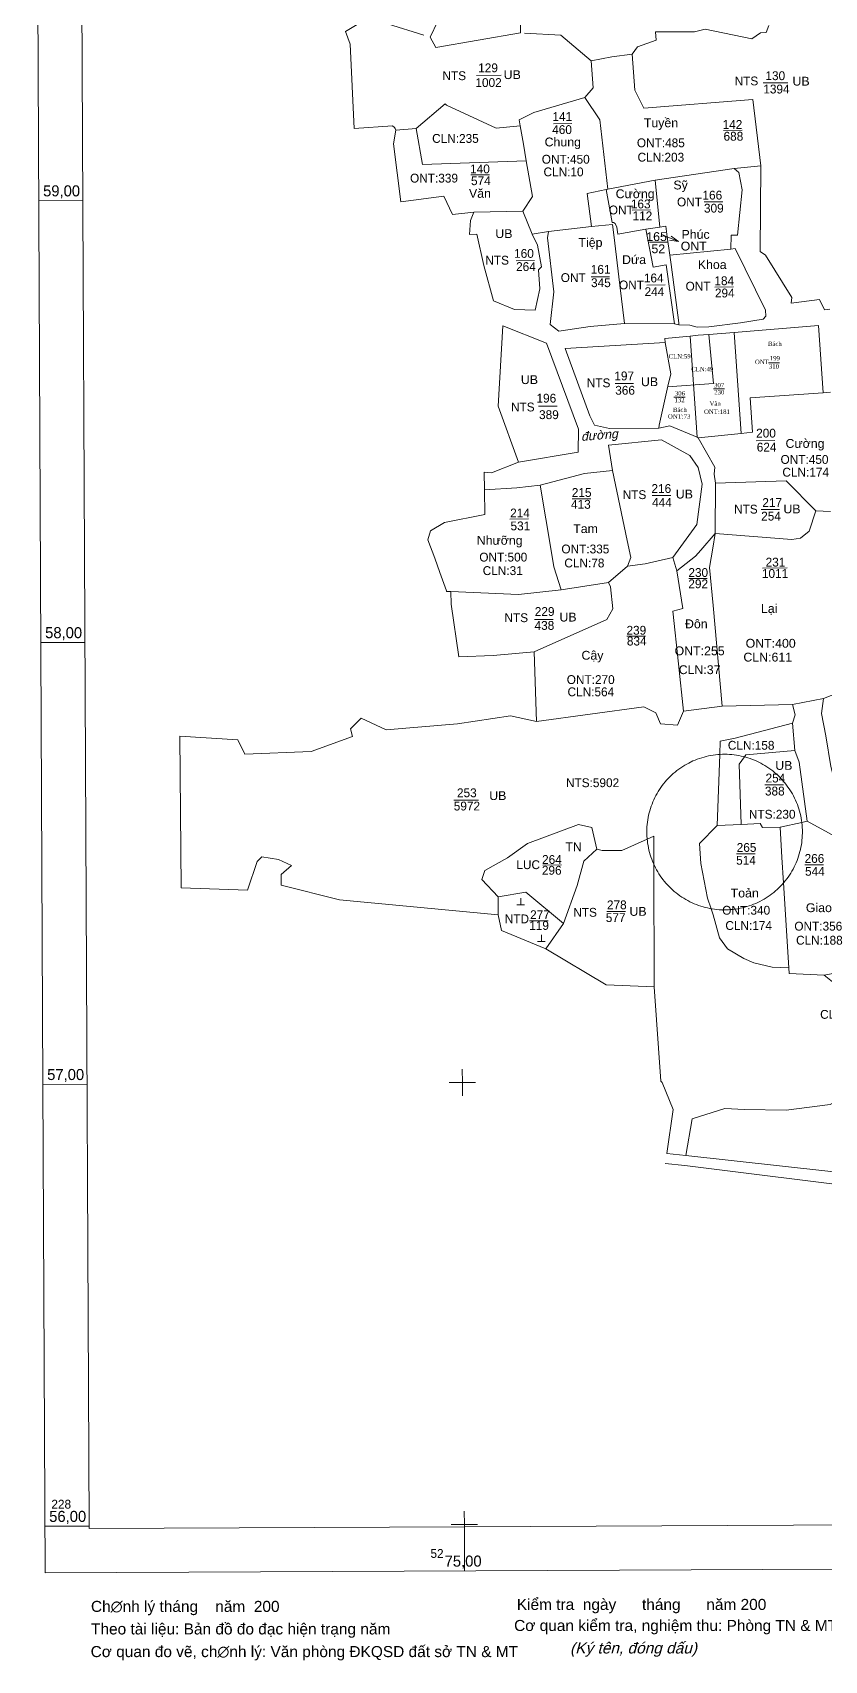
# Model space of a CAD drawing. Header units: metres. Extents: x 584732 to 606137, y 2257469 to 2286410.
# Drawn here: x 605387.2 to 605566.5, y 2285697.6 to 2286066.1 of the extents above; entities that cross this region are included whole.
import ezdxf
from ezdxf.enums import TextEntityAlignment as Align

# ---------------------------------------------------------------- set-up
doc = ezdxf.new("R2010")
doc.units = ezdxf.units.M
doc.header["$MEASUREMENT"] = 0
doc.linetypes.add('DGN Style 2', pattern=[79193.7024, 47516.22144, -31677.48096])
for name, color, linetype, lineweight in [('Level 1', 7, 'Continuous', 0), ('Level 10', 7, 'Continuous', 0), ('Level 11', 7, 'Continuous', 0), ('Level 12', 7, 'Continuous', 0), ('Level 13', 7, 'Continuous', 0), ('Level 15', 7, 'Continuous', 0), ('Level 27', 7, 'Continuous', 0), ('Level 5', 7, 'Continuous', 0), ('Level 53', 7, 'Continuous', 0), ('Level 54', 7, 'Continuous', 0), ('Level 60', 7, 'Continuous', 0), ('Level 63', 7, 'Continuous', 0), ('Level 7', 7, 'Continuous', 0)]:
    doc.layers.add(name, color=color, linetype=linetype, lineweight=lineweight)
doc.styles.add('Style-ENGINEERING I 0.26180', font='ENGINEERING.shx', dxfattribs={"oblique": 15})
doc.styles.add('Style-Vnarial', font='Vnarial.shx')
doc.styles.add('Style-Vnarial I 0.26180', font='Vnarial.shx', dxfattribs={"oblique": 15})
doc.styles.add('Style-vncour', font='vncour.shx')
doc.styles.add('Style-Vntime', font='Vntime.shx')

# ---------------------------------------------------------------- blocks, each defined once
blk = doc.blocks.new('ND_4')
at = {"layer": 'Level 7', "color": 12, "linetype": 'Continuous', "lineweight": 0}
for p, q in [((-8.7, 0), (8.7, 0.1)), ((0, 0), (-0.1, 10))]:
    blk.add_line(p, q, dxfattribs=at)

msp = doc.modelspace()

# ---------------------------------------------------------------- linework, layer by layer
at = {"layer": 'Level 1', "color": 7, "linetype": 'Continuous', "lineweight": 13, "flags": 128}
for points in [[(605542.8, 2285902.7), (605542.36, 2285902.67), (605541.83, 2285902.62), (605541.3, 2285902.55), (605540.78, 2285902.46), (605540.26, 2285902.36), (605539.74, 2285902.24), (605539.23, 2285902.11), (605538.72, 2285901.96), (605538.21, 2285901.8), (605537.71, 2285901.62), (605537.22, 2285901.43), (605536.73, 2285901.22), (605535.77, 2285900.76), (605534.85, 2285900.24), (605534.4, 2285899.96), (605533.95, 2285899.67), (605533.52, 2285899.36), (605533.1, 2285899.04), (605532.68, 2285898.71), (605532.28, 2285898.37), (605531.88, 2285898.01), (605531.5, 2285897.64), (605531.13, 2285897.26), (605530.77, 2285896.87), (605530.42, 2285896.47), (605530.09, 2285896.06), (605529.76, 2285895.64), (605529.45, 2285895.21), (605529.15, 2285894.77), (605528.87, 2285894.32), (605528.6, 2285893.86), (605528.34, 2285893.4), (605528.1, 2285892.93), (605527.87, 2285892.45), (605527.66, 2285891.96), (605527.46, 2285891.47), (605527.28, 2285890.97), (605527.11, 2285890.47), (605526.96, 2285889.96), (605526.82, 2285889.45), (605526.7, 2285888.93), (605526.59, 2285888.41), (605526.5, 2285887.89), (605526.42, 2285887.36), (605526.36, 2285886.84), (605526.32, 2285886.31), (605526.29, 2285885.78), (605526.28, 2285885.25), (605526.29, 2285884.72), (605526.31, 2285884.18), (605526.34, 2285883.66), (605526.35, 2285883.55)], [(605548.41, 2285902.15), (605548.15, 2285902.21), (605547.63, 2285902.34), (605547.11, 2285902.44), (605546.59, 2285902.53), (605546.07, 2285902.6), (605545.54, 2285902.66), (605545.01, 2285902.7), (605544.48, 2285902.73), (605543.95, 2285902.74), (605543.42, 2285902.73), (605542.89, 2285902.71), (605542.8, 2285902.7)], [(605561.36, 2285887.32), (605561.3, 2285887.77), (605561.21, 2285888.3), (605561.11, 2285888.82), (605560.99, 2285889.34), (605560.85, 2285889.85), (605560.7, 2285890.36), (605560.54, 2285890.86), (605560.36, 2285891.36), (605560.16, 2285891.86), (605559.95, 2285892.34), (605559.73, 2285892.82), (605559.49, 2285893.3), (605559.24, 2285893.76), (605558.97, 2285894.22), (605558.69, 2285894.67), (605558.09, 2285895.55), (605557.77, 2285895.97), (605557.09, 2285896.79), (605556.73, 2285897.18), (605556.36, 2285897.56), (605555.98, 2285897.93), (605555.59, 2285898.29), (605555.19, 2285898.64), (605554.78, 2285898.97), (605554.35, 2285899.29), (605553.92, 2285899.6), (605553.48, 2285899.9), (605553.03, 2285900.18), (605552.57, 2285900.45), (605552.11, 2285900.7), (605551.64, 2285900.94), (605551.16, 2285901.17), (605550.67, 2285901.38), (605550.18, 2285901.58), (605549.68, 2285901.76), (605549.17, 2285901.93), (605548.66, 2285902.08), (605548.41, 2285902.15)], [(605561.36, 2285887.32), (605561.37, 2285887.25), (605561.43, 2285886.72), (605561.47, 2285886.19), (605561.49, 2285885.66), (605561.5, 2285885.13), (605561.5, 2285884.9), (605561.48, 2285884.37), (605561.45, 2285883.84), (605561.4, 2285883.31), (605561.34, 2285882.78), (605561.26, 2285882.26), (605561.17, 2285881.73), (605561.06, 2285881.22), (605560.93, 2285880.7), (605560.79, 2285880.19), (605560.63, 2285879.68), (605560.46, 2285879.18), (605560.28, 2285878.68), (605560.07, 2285878.19), (605559.86, 2285877.71), (605559.63, 2285877.23), (605559.38, 2285876.76), (605559.12, 2285876.29), (605558.85, 2285875.84), (605558.56, 2285875.39), (605558.26, 2285874.96), (605557.95, 2285874.53), (605557.62, 2285874.11), (605557.28, 2285873.7), (605557.24, 2285873.65)], [(605526.35, 2285883.55), (605526.4, 2285883.13), (605526.46, 2285882.6), (605526.55, 2285882.08), (605526.65, 2285881.56), (605526.76, 2285881.04), (605526.89, 2285880.52), (605527.04, 2285880.01), (605527.2, 2285879.51), (605527.38, 2285879.01), (605527.57, 2285878.51), (605527.78, 2285878.02), (605527.87, 2285877.83)], [(605527.87, 2285877.83), (605528, 2285877.54), (605528.24, 2285877.07), (605528.49, 2285876.6), (605528.75, 2285876.14), (605529.03, 2285875.69), (605529.32, 2285875.24), (605529.94, 2285874.38), (605530.27, 2285873.97), (605530.62, 2285873.56), (605530.97, 2285873.17), (605531.34, 2285872.78), (605531.71, 2285872.41), (605532.1, 2285872.05), (605532.5, 2285871.7), (605532.91, 2285871.36), (605533.33, 2285871.04), (605533.76, 2285870.73), (605534.2, 2285870.43), (605534.65, 2285870.14), (605535.1, 2285869.87), (605535.57, 2285869.61), (605536.04, 2285869.37), (605536.52, 2285869.14), (605537, 2285868.92), (605537.5, 2285868.72), (605537.99, 2285868.54), (605538.5, 2285868.37), (605539, 2285868.21), (605539.52, 2285868.07), (605540.03, 2285867.95), (605540.55, 2285867.84), (605540.82, 2285867.79)], [(605540.82, 2285867.79), (605541.07, 2285867.75), (605541.6, 2285867.67), (605542.13, 2285867.61), (605542.66, 2285867.56), (605543.72, 2285867.52), (605544.78, 2285867.54), (605545.31, 2285867.58), (605545.84, 2285867.63), (605546.36, 2285867.7), (605546.89, 2285867.78), (605547.41, 2285867.88), (605547.93, 2285867.99), (605548.44, 2285868.12), (605548.95, 2285868.26), (605549.46, 2285868.42), (605549.96, 2285868.6), (605550.45, 2285868.79), (605550.94, 2285869), (605551.43, 2285869.22), (605551.9, 2285869.45), (605552.37, 2285869.7), (605552.83, 2285869.96), (605553.29, 2285870.24), (605553.73, 2285870.53), (605554.17, 2285870.83), (605554.59, 2285871.15), (605555.01, 2285871.48), (605555.42, 2285871.82), (605555.81, 2285872.17), (605556.2, 2285872.54), (605556.57, 2285872.91), (605556.93, 2285873.3), (605557.24, 2285873.65)]]:
    msp.add_lwpolyline(points, dxfattribs=at)
at = {"layer": 'Level 10', "color": 230, "linetype": 'Continuous', "lineweight": 0}
for p, q in [((605469.43, 2286043.97), (605474.1, 2286044.39)), ((605546.07, 2286035.29), (605528.2, 2286032.65)), ((605552.09, 2286035.92), (605546.07, 2286035.29)), ((605517.1, 2286030.54), (605517.42, 2286030.66)), ((605517.42, 2286030.66), (605528.2, 2286032.65)), ((605529.25, 2286022.06), (605528.2, 2286032.65)), ((605498.18, 2286025.68), (605487.15, 2286025.44)), ((605500.3, 2286020.49), (605498.18, 2286025.68)), ((605504.06, 2286021.08), (605513.74, 2286022.22)), ((605504.06, 2286021.08), (605500.3, 2286020.49)), ((605529.25, 2286022.06), (605526.07, 2286021.55)), ((605531.49, 2286015.73), (605530.9, 2286019.88)), ((605545.28, 2286017.05), (605531.49, 2286015.73)), ((605521.22, 2286000.23), (605532.58, 2286000.15)), ((605532.58, 2286000.15), (605533.56, 2285999.96)), ((605536.06, 2285997.39), (605530.36, 2285996.84)), ((605530.36, 2285996.84), (605530.46, 2285995.94)), ((605537.88, 2285997.56), (605536.06, 2285997.39)), ((605536.06, 2285997.39), (605537.65, 2285974.49)), ((605540.33, 2285997.76), (605537.88, 2285997.56)), ((605546.03, 2285998.22), (605540.33, 2285997.76)), ((605565.12, 2285999.75), (605546.03, 2285998.22)), ((605546.03, 2285998.22), (605547.61, 2285975.35)), ((605566.2, 2285984.57), (605565.12, 2285999.75)), ((605530.46, 2285995.94), (605531.69, 2285988.86)), ((605531.06, 2285986.04), (605529.09, 2285977.26)), ((605531.69, 2285988.86), (605531.06, 2285986.04)), ((605549.67, 2285983.4), (605566.2, 2285984.57)), ((605550.2, 2285975.61), (605549.67, 2285983.4)), ((605567.86, 2285984.69), (605566.2, 2285984.57)), ((605529.09, 2285977.26), (605528.99, 2285976.52)), ((605537.94, 2285974.37), (605547.61, 2285975.35)), ((605547.61, 2285975.35), (605550.2, 2285975.61)), ((605541.76, 2285952.74), (605541.86, 2285964.07)), ((605567.83, 2285957.7), (605564.51, 2285957.8)), ((605521.88, 2285945.35), (605517.59, 2285941.63)), ((605532.17, 2285947.24), (605533.1, 2285944.26)), ((605506.91, 2285939.95), (605517.59, 2285941.63)), ((605500.81, 2285925.94), (605501.34, 2285910.18)), ((605566.26, 2285915.38), (605559.24, 2285914.01)), ((605571.07, 2285917.28), (605566.26, 2285915.38)), ((605534.6, 2285912.48), (605543.34, 2285913.61)), ((605543.34, 2285913.61), (605559.24, 2285914.01)), ((605559.24, 2285909.77), (605559.81, 2285903.63)), ((605542.8, 2285902.7), (605542.24, 2285886.59)), ((605547.66, 2285886.83), (605542.24, 2285886.59)), ((605561.36, 2285887.32), (605556.45, 2285886.24)), ((605562.56, 2285887.58), (605561.36, 2285887.32)), ((605527.87, 2285877.83), (605527.95, 2285850.11)), ((605558.45, 2285854.38), (605557.24, 2285873.65)), ((605492.65, 2285866.38), (605492.64, 2285870.47)), ((605503.45, 2285858.7), (605507.43, 2285864.45)), ((605573.1, 2285854.01), (605566.42, 2285852.75)), ((605530.81, 2285812.4), (605535.12, 2285811.91))]:
    msp.add_line(p, q, dxfattribs=at)
at = {"layer": 'Level 10', "color": 230, "linetype": 'Continuous', "lineweight": 0, "flags": 128}
for points in [[(605485.35, 2286091.89), (605489.45, 2286089.95), (605497.41, 2286088.3), (605497.59, 2286074.72), (605497.7, 2286066.04), (605478.51, 2286062.69), (605477.27, 2286065.06), (605478.98, 2286068.64), (605479.51, 2286071.23), (605480.51, 2286070.99), (605480.8, 2286073.72), (605481.29, 2286073.74), (605481.64, 2286079.17), (605483.71, 2286079.09), (605483.58, 2286081.12), (605483.27, 2286086.72), (605483.71, 2286090.47), (605485.35, 2286091.89)], [(605469.43, 2286043.97), (605469.28, 2286044.36), (605469.15, 2286044.6), (605468.74, 2286044.97), (605460.06, 2286044.38), (605459.16, 2286063.45), (605458.07, 2286066.32), (605461.88, 2286068.6), (605467.61, 2286068.05), (605475.8, 2286065.51)], [(605553.89, 2286067.7), (605553.31, 2286066.12), (605552, 2286066), (605550.09, 2286064.63), (605539.5, 2286066.88), (605537.1, 2286066.24), (605528.27, 2286066.25)], [(605513.67, 2286059.66), (605506.78, 2286065.46), (605498.63, 2286065.98)], [(605528.27, 2286066.25), (605528.39, 2286064.35), (605524.19, 2286062.84), (605522.96, 2286061.18)], [(605513.67, 2286059.66), (605514.15, 2286053.59), (605512.26, 2286051.41)], [(605522.96, 2286061.18), (605518.36, 2286060.59), (605513.67, 2286059.66)], [(605522.96, 2286061.18), (605523.58, 2286053.02), (605525.64, 2286048.96), (605550.26, 2286050.96), (605552.09, 2286035.92)], [(605474.1, 2286044.39), (605480.66, 2286049.94), (605480.91, 2286049.63), (605492.17, 2286044.44), (605497.61, 2286044.97)], [(605512.26, 2286051.41), (605500.7, 2286048.01), (605497.35, 2286046.37), (605497.61, 2286044.97)], [(605512.26, 2286051.41), (605515.62, 2286046.31), (605517.42, 2286030.66)], [(605499, 2286037.05), (605498.34, 2286040.84), (605497.61, 2286044.97)], [(605469.43, 2286043.97), (605468.92, 2286040.91), (605470.62, 2286027.8), (605480.31, 2286029.04), (605482.27, 2286024.92), (605487.15, 2286025.44)], [(605498.18, 2286025.68), (605500.42, 2286028.96), (605499, 2286037.05)], [(605545.28, 2286017.05), (605545.39, 2286020.2), (605546.78, 2286020.24), (605547.89, 2286030.51), (605547.11, 2286034.44), (605546.07, 2286035.29)], [(605567.7, 2286003.47), (605566.52, 2286003.32), (605565.37, 2286005.68), (605558.94, 2286004.83), (605559.1, 2286006.12), (605553.15, 2286015.67), (605551.97, 2286016.57), (605552.09, 2286035.92)], [(605513.74, 2286022.22), (605512.79, 2286029.64), (605517.1, 2286030.54)], [(605517.1, 2286030.54), (605518.44, 2286023.09), (605518.73, 2286023.08), (605519.08, 2286022.9), (605519.5, 2286022.06), (605519.73, 2286020.48), (605526.07, 2286021.55)], [(605487.15, 2286025.44), (605486.34, 2286023.58), (605486.17, 2286020.4), (605487.83, 2286020.42), (605489.41, 2286013.33), (605491.56, 2286005.36), (605496.36, 2286003.39), (605501.01, 2286003.25), (605502.1, 2286008.08), (605501.77, 2286012.35), (605502.45, 2286013.05), (605501.53, 2286017.98), (605500.3, 2286020.49)], [(605521.22, 2286000.23), (605520.18, 2286008.88), (605518.8, 2286020.33), (605518.53, 2286022.61), (605513.74, 2286022.22)], [(605530.9, 2286019.88), (605530.57, 2286022.25), (605529.25, 2286022.06)], [(605521.22, 2286000.23), (605513.48, 2285999.54), (605506.36, 2285998.51), (605504.43, 2286000.01), (605505.26, 2286007.38), (605503.82, 2286019.61), (605504.06, 2286021.08)], [(605526.07, 2286021.55), (605527.73, 2286013.01), (605530.68, 2286013.5), (605532.58, 2286000.15)], [(605533.56, 2285999.96), (605533.52, 2286000.39), (605531.8, 2286013.56), (605531.49, 2286015.73)], [(605545.28, 2286017.05), (605546.25, 2286017.24), (605553.14, 2286003.29), (605553.26, 2286001.9), (605552.62, 2286001.25), (605547.48, 2286000.4), (605540.32, 2285999.51), (605537.71, 2285999.43), (605536.05, 2285999.85), (605533.56, 2285999.96)], [(605497.21, 2285968.84), (605492.61, 2285981.53), (605493.7, 2285999.69), (605503.59, 2285995.76), (605510.8, 2285976.3), (605510.72, 2285971.08), (605497.21, 2285968.84)], [(605528.99, 2285976.52), (605517.8, 2285976.48), (605514.47, 2285977.25), (605513.36, 2285979.33), (605507.82, 2285994.56), (605530.46, 2285995.94)], [(605528.99, 2285976.52), (605531.47, 2285977.08), (605537.65, 2285974.49)], [(605537.65, 2285974.49), (605537.94, 2285974.37)], [(605537.94, 2285974.37), (605541.69, 2285967.75), (605541.5, 2285966.17), (605541.86, 2285964.07)], [(605518.54, 2285966.96), (605517.57, 2285972.72), (605529.6, 2285973.91), (605536.05, 2285970.36), (605537.89, 2285967.64), (605538.82, 2285963.88), (605537.61, 2285954.75), (605532.17, 2285947.24)], [(605497.21, 2285968.84), (605491.14, 2285966.47), (605489.47, 2285966.61), (605489.54, 2285962.61)], [(605502.13, 2285963.67), (605512.16, 2285966.29), (605518.54, 2285966.96)], [(605521.88, 2285945.35), (605522.63, 2285947.28), (605521.83, 2285951.11), (605518.54, 2285966.96)], [(605502.13, 2285963.67), (605496.84, 2285963.06), (605489.54, 2285962.61)], [(605502.13, 2285963.67), (605504.71, 2285948.4), (605505.27, 2285945.14), (605506.91, 2285939.95)], [(605564.51, 2285957.8), (605557.86, 2285964.65), (605541.86, 2285964.07)], [(605489.54, 2285962.61), (605489.64, 2285956.99), (605480.49, 2285955.19), (605477.29, 2285953.33), (605476.73, 2285951.26), (605478.32, 2285947.13), (605479.44, 2285943.9), (605480.9, 2285939.74), (605480.9, 2285939.59), (605481.93, 2285939.61)], [(605541.76, 2285952.74), (605559.14, 2285951.35), (605561.04, 2285951.66), (605563.03, 2285953.2), (605564.51, 2285957.8)], [(605533.1, 2285944.26), (605537.27, 2285947.56), (605538.52, 2285948.9), (605541.76, 2285952.74)], [(605543.34, 2285913.61), (605541.27, 2285936.39), (605540.48, 2285945.02), (605541.2, 2285949.37), (605541.76, 2285952.74)], [(605532.17, 2285947.24), (605525.91, 2285945.85), (605521.88, 2285945.35)], [(605517.59, 2285941.63), (605518.08, 2285940.6), (605518.58, 2285935.66), (605517.22, 2285933.26), (605500.81, 2285925.94)], [(605533.1, 2285944.26), (605534.45, 2285935.71), (605532.2, 2285935.1), (605533.46, 2285923.24), (605534.6, 2285912.48)], [(605481.93, 2285939.61), (605497.25, 2285938.93), (605506.91, 2285939.95)], [(605500.81, 2285925.94), (605491.51, 2285925.13), (605483.72, 2285924.83), (605481.96, 2285936.7), (605481.93, 2285939.61)], [(605605.26, 2285897.48), (605605.86, 2285889.29), (605604.08, 2285887.25), (605602.11, 2285886.25), (605587.67, 2285881.75), (605578.98, 2285883.81), (605569.08, 2285895.6), (605567.94, 2285899.94), (605566.77, 2285906.92), (605565.85, 2285911.99), (605566.26, 2285915.38)], [(605501.34, 2285910.18), (605525.61, 2285913.49), (605528.36, 2285912.13), (605529.35, 2285909.6), (605533.21, 2285909.36), (605534.6, 2285912.48)], [(605559.24, 2285914.01), (605559.89, 2285911.67), (605559.24, 2285909.77)], [(605492.65, 2285866.38), (605456.74, 2285869.78), (605443.51, 2285873.08), (605443.52, 2285875.53), (605445.87, 2285877.59), (605442.9, 2285878.9), (605439.16, 2285879.51), (605438.11, 2285878.49), (605435.91, 2285871.97), (605420.89, 2285872.54), (605420.56, 2285906.86), (605433.67, 2285905.99), (605435.29, 2285902.8), (605450.33, 2285903.37), (605459.64, 2285906.74), (605459.18, 2285908.53), (605461.62, 2285910.93), (605467.28, 2285908.3), (605483.43, 2285909.66), (605495.42, 2285911.42), (605501.34, 2285910.18)], [(605559.24, 2285909.77), (605546.25, 2285906.37), (605542.91, 2285905.71), (605542.8, 2285902.7)], [(605559.81, 2285903.63), (605560.79, 2285900.92), (605562.56, 2285887.58)], [(605514.95, 2285881.3), (605513.85, 2285886.2), (605510.81, 2285886.85), (605499.3, 2285882.53), (605494.77, 2285879.28), (605489.64, 2285876.47), (605488.92, 2285874.41), (605492.64, 2285870.47)], [(605540.82, 2285867.79), (605540.02, 2285870.15), (605538.5, 2285878.05), (605538.22, 2285882.52), (605542.24, 2285886.59)], [(605556.45, 2285886.24), (605552.47, 2285886.14), (605551.96, 2285887.05), (605547.66, 2285886.83)], [(605557.24, 2285873.65), (605556.88, 2285879.41), (605556.45, 2285886.24)], [(605562.56, 2285887.58), (605576.25, 2285880.12), (605579.13, 2285877.59)], [(605514.95, 2285881.3), (605516.2, 2285880.98), (605520.59, 2285880.94), (605526.35, 2285883.55)], [(605526.35, 2285883.55), (605527.85, 2285884.23), (605527.87, 2285877.83)], [(605507.43, 2285864.45), (605510.5, 2285873.02), (605512.04, 2285878.51), (605514.95, 2285881.3)], [(605492.64, 2285870.47), (605498.87, 2285871.51), (605507.43, 2285864.45)], [(605558.45, 2285854.38), (605554.63, 2285854.58), (605550.51, 2285855.55), (605548.25, 2285856.54), (605544.57, 2285858.69), (605542.72, 2285861.22), (605541.29, 2285866.41), (605540.82, 2285867.79)], [(605492.65, 2285866.38), (605493.36, 2285862.88), (605503.45, 2285858.7)], [(605527.95, 2285850.11), (605517.08, 2285850.52), (605503.45, 2285858.7)], [(605566.42, 2285852.75), (605558.53, 2285853.09), (605558.45, 2285854.38)], [(605527.95, 2285850.11), (605529.46, 2285828.77), (605529.77, 2285828.44), (605532.28, 2285822.35), (605530.81, 2285812.4)], [(605574.56, 2285838.33), (605573.71, 2285826.87), (605567.77, 2285823.46), (605557.79, 2285822.16), (605548.38, 2285822.35), (605543.92, 2285822.57), (605536.52, 2285820.22), (605535.12, 2285811.91)], [(605530.4, 2285810.09), (605534.91, 2285809.65), (605577.8, 2285804.29), (605598.16, 2285803.36), (605597.69, 2285802.4), (605661.43, 2285801.51), (605680.15, 2285800.32), (605796.53, 2285795.42), (605800.01, 2285793.59), (605807.57, 2285794.17), (605810.27, 2285795.72), (605846.39, 2285794.4), (605884.32, 2285795.36), (605941.45, 2285798.53), (605941.4, 2285800.11)], [(605535.12, 2285811.91), (605577.51, 2285807.25), (605591.3, 2285807.89), (605593.4, 2285808.78), (605597.27, 2285807.59), (605598.76, 2285805.94), (605656.9, 2285803.72)]]:
    msp.add_lwpolyline(points, dxfattribs=at)
at = {"layer": 'Level 11', "color": 62, "linetype": 'Continuous', "lineweight": 13}
for p, q in [((605487.7, 2286056.38), (605493.3, 2286056.41)), ((605552.64, 2286054.71), (605558.24, 2286054.74)), ((605505.12, 2286045.45), (605509.32, 2286045.47)), ((605543.64, 2286043.95), (605547.84, 2286043.97)), ((605486.47, 2286033.88), (605490.67, 2286033.9)), ((605522.94, 2286025.91), (605527.14, 2286025.93)), ((605539.3, 2286027.77), (605543.5, 2286027.79)), ((605530.99, 2286018.65), (605526.9, 2286018.63)), ((605496.68, 2286014.44), (605500.88, 2286014.46)), ((605513.65, 2286010.8), (605517.85, 2286010.82)), ((605526.26, 2286008.94), (605530.46, 2286008.96)), ((605541.69, 2286008.49), (605545.89, 2286008.51)), ((605553.79, 2285991.31), (605556.33, 2285991.32)), ((605519.1, 2285986.66), (605523.3, 2285986.68)), ((605541.36, 2285985.45), (605543.9, 2285985.46)), ((605532.43, 2285983.59), (605534.97, 2285983.6)), ((605501.75, 2285981.49), (605505.95, 2285981.51)), ((605551.05, 2285973.7), (605555.25, 2285973.72)), ((605509.39, 2285960.52), (605513.59, 2285960.54)), ((605527.51, 2285961.3), (605531.71, 2285961.32)), ((605495.27, 2285955.98), (605499.47, 2285956)), ((605552.15, 2285958.13), (605556.35, 2285958.15)), ((605552.45, 2285944.88), (605558.05, 2285944.9)), ((605535.78, 2285942.53), (605539.98, 2285942.55)), ((605500.86, 2285933.23), (605505.06, 2285933.25)), ((605521.76, 2285929.46), (605525.96, 2285929.48)), ((605553.01, 2285895.79), (605557.21, 2285895.81)), ((605482.57, 2285892.35), (605488.17, 2285892.38)), ((605546.6, 2285880.2), (605550.8, 2285880.22)), ((605502.76, 2285877.66), (605506.96, 2285877.68)), ((605562.08, 2285877.7), (605566.28, 2285877.72)), ((605499.76, 2285865.05), (605503.96, 2285865.07)), ((605517.23, 2285867.12), (605521.43, 2285867.14))]:
    msp.add_line(p, q, dxfattribs=at)
at = {"layer": 'Level 12', "color": 120, "linetype": 'DGN Style 2', "lineweight": 0}
for p, q in [((605540.33, 2285997.76), (605541.34, 2285986.69)), ((605541.34, 2285986.69), (605531.03, 2285985.9))]:
    msp.add_line(p, q, dxfattribs=at)
at = {"layer": 'Level 12', "color": 120, "linetype": 'Continuous', "lineweight": 0, "flags": 128}
for points in [[(605499, 2286037.05), (605475.52, 2286036.19), (605474.1, 2286044.39)], [(605547.66, 2285886.83), (605547.22, 2285900.5), (605548.41, 2285902.15)], [(605548.41, 2285902.15), (605548.73, 2285902.58), (605559.81, 2285903.63)], [(605566.42, 2285852.75), (605568.7, 2285850.91), (605570.75, 2285840.17), (605574.56, 2285838.33)]]:
    msp.add_lwpolyline(points, dxfattribs=at)
at = {"layer": 'Level 5', "color": 230, "linetype": 'Continuous', "lineweight": 0}
for p, q in [((605530.9, 2286019.88), (605529.55, 2286020.48)), ((605533.43, 2286018.77), (605530.9, 2286019.88)), ((605533.43, 2286018.77), (605531.4, 2286019.12)), ((605531.8, 2286020.04), (605533.43, 2286018.77))]:
    msp.add_line(p, q, dxfattribs=at)
at = {"layer": 'Level 63', "color": 132, "linetype": 'Continuous', "lineweight": 0}
for p, q in [((605389.54, 2285828), (605387.23, 2286328.01)), ((605400.01, 2285728.04), (605398.16, 2286128.05)), ((605388.62, 2286028.01), (605398.62, 2286028.05)), ((605389.08, 2285928), (605399.08, 2285928.05)), ((605484.52, 2285828.44), (605484.5, 2285831.44)), ((605389.54, 2285828), (605399.54, 2285828.05)), ((605481.52, 2285828.43), (605484.52, 2285828.44)), ((605484.52, 2285828.44), (605487.52, 2285828.45)), ((605484.53, 2285825.44), (605484.52, 2285828.44)), ((605484.98, 2285728.43), (605484.96, 2285731.44)), ((605390.01, 2285728), (605400.01, 2285728.04)), ((605481.98, 2285728.42), (605484.98, 2285728.43)), ((605484.98, 2285728.43), (605487.98, 2285728.45)), ((605484.98, 2285727.9), (605484.98, 2285728.43)), ((605584.98, 2285728.36), (605484.98, 2285727.9)), ((605484.98, 2285727.89), (605484.98, 2285727.9)), ((605484.99, 2285725.44), (605484.98, 2285727.89)), ((605485.03, 2285717.9), (605484.98, 2285727.89))]:
    msp.add_line(p, q, dxfattribs=at)
at = {"layer": 'Level 63', "color": 132, "linetype": 'Continuous', "lineweight": 0, "flags": 128}
for points in [[(605389.54, 2285828), (605390.05, 2285717.46), (605585.03, 2285718.36)], [(605484.98, 2285727.89), (605400.01, 2285727.5), (605400.01, 2285728.04)]]:
    msp.add_lwpolyline(points, dxfattribs=at)

# ---------------------------------------------------------------- block references
at = {"layer": 'Level 7', "color": 12, "linetype": 'Continuous', "lineweight": 0, "xscale": 0.10000093132415667, "yscale": 0.1499990686758433, "zscale": 0.10000093132415667}
for p in [(605497.76, 2285868.65), (605502.42, 2285860.36)]:
    msp.add_blockref('ND_4', p, dxfattribs=at)

# ---------------------------------------------------------------- texts
at = {"layer": 'Level 11', "color": 62, "linetype": 'Continuous', "lineweight": 0}
for s, height, style, p in [('129', 2, 'Style-vncour', (605488.11, 2286058.1)), ('130', 2, 'Style-vncour', (605553.13, 2286056.32)), ('141', 2, 'Style-vncour', (605504.92, 2286047.08)), ('142', 2, 'Style-vncour', (605543.44, 2286045.29)), ('140', 2, 'Style-vncour', (605486.28, 2286035.22)), ('166', 2, 'Style-vncour', (605538.88, 2286029.29)), ('163', 2, 'Style-vncour', (605522.67, 2286027.29)), ('165', 2, 'Style-Vnarial', (605526.16, 2286019.9)), ('160', 2, 'Style-vncour', (605496.24, 2286016.1)), ('161', 2, 'Style-vncour', (605513.6, 2286012.49)), ('164', 2, 'Style-vncour', (605525.62, 2286010.54)), ('184', 2, 'Style-vncour', (605541.58, 2286009.91)), ('199', 1, 'Style-Vntime', (605554.12, 2285992.37)), ('197', 2, 'Style-vncour', (605518.93, 2285988.37)), ('307', 1, 'Style-Vntime', (605541.51, 2285986.29)), ('196', 2, 'Style-vncour', (605501.31, 2285983.33)), ('306', 1, 'Style-Vntime', (605532.63, 2285984.43)), ('200', 2, 'Style-vncour', (605551.03, 2285975.42)), ('216', 2, 'Style-vncour', (605527.33, 2285962.88)), ('215', 2, 'Style-vncour', (605509.3, 2285961.98)), ('217', 2, 'Style-vncour', (605552.43, 2285959.71)), ('214', 2, 'Style-vncour', (605495.34, 2285957.34)), ('230', 2, 'Style-vncour', (605535.69, 2285943.87)), ('231', 2, 'Style-vncour', (605553.18, 2285946.22)), ('229', 2, 'Style-vncour', (605500.92, 2285935.05)), ('239', 2, 'Style-vncour', (605521.68, 2285930.8)), ('254', 2, 'Style-vncour', (605553.16, 2285897.36)), ('253', 2, 'Style-vncour', (605483.31, 2285894.02)), ('265', 2, 'Style-vncour', (605546.63, 2285881.65)), ('264', 2, 'Style-vncour', (605502.57, 2285878.92)), ('266', 2, 'Style-vncour', (605562, 2285879.16)), ('277', 2, 'Style-vncour', (605499.86, 2285866.43)), ('278', 2, 'Style-vncour', (605517.26, 2285868.66))]:
    msp.add_text(s, height=height, dxfattribs=dict(at, style=style)).set_placement(p, align=Align.MIDDLE_LEFT)
at = {"layer": 'Level 13', "color": 204, "linetype": 'Continuous', "lineweight": 0}
for s, height, style, p in [('CLN:235', 2, 'Style-vncour', (605482.96, 2286042.12)), ('ONT:485', 2, 'Style-vncour', (605529.46, 2286041.13)), ('ONT:450', 2, 'Style-vncour', (605507.93, 2286037.41)), ('CLN:203', 2, 'Style-vncour', (605529.46, 2286037.88)), ('ONT:339', 2, 'Style-vncour', (605478.11, 2286033.14)), ('CLN:10', 2, 'Style-vncour', (605507.43, 2286034.55)), ('CLN:59', 1, 'Style-Vntime', (605533.71, 2285992.81)), ('CLN:49', 1, 'Style-Vntime', (605538.82, 2285989.92)), ('ONT:73', 1, 'Style-Vntime', (605533.61, 2285979.21)), ('ONT:181', 1, 'Style-Vntime', (605542.16, 2285980.28)), ('ONT:450', 2, 'Style-vncour', (605561.98, 2285969.47)), ('CLN:174', 2, 'Style-vncour', (605562.25, 2285966.58)), ('ONT:335', 2, 'Style-vncour', (605512.37, 2285949.2)), ('ONT:500', 2, 'Style-vncour', (605493.79, 2285947.36)), ('CLN:31', 2, 'Style-vncour', (605493.67, 2285944.3)), ('CLN:78', 2, 'Style-vncour', (605512.15, 2285946.03)), ('ONT:255', 2, 'Style-Vnarial', (605538.24, 2285926.15)), ('ONT:400', 2, 'Style-Vnarial', (605554.32, 2285927.86)), ('CLN:37', 2, 'Style-Vnarial', (605538.23, 2285921.88)), ('CLN:611', 2, 'Style-Vnarial', (605553.66, 2285924.73)), ('ONT:270', 2, 'Style-vncour', (605513.58, 2285919.64)), ('CLN:564', 2, 'Style-vncour', (605513.61, 2285916.87))]:
    msp.add_text(s, height=height, dxfattribs=dict(at, style=style)).set_placement(p, align=Align.MIDDLE_CENTER)
at = {"layer": 'Level 13', "color": 204, "linetype": 'Continuous', "lineweight": 0, "style": 'Style-vncour'}
for s, p in [('CLN:158', (605544.62, 2285904.77)), ('NTS:5902', (605507.98, 2285896.3)), ('NTS:230', (605549.39, 2285889.16)), ('ONT:340', (605543.35, 2285867.43)), ('CLN:174', (605544.06, 2285863.98)), ('ONT:356', (605559.68, 2285863.83)), ('CLN:188', (605560.07, 2285860.65)), ('CLN:70', (605565.52, 2285843.87))]:
    msp.add_text(s, height=2, dxfattribs=at).set_placement(p, align=Align.MIDDLE_LEFT)
at = {"layer": 'Level 15', "color": 4, "linetype": 'Continuous', "lineweight": 0}
for s, height, style, p in [('UB', 2, 'Style-Vnarial', (605495.82, 2286056.56)), ('UB', 2, 'Style-Vnarial', (605561.2, 2286055.08)), ('TuyÒn', 2, 'Style-Vnarial', (605529.49, 2286045.65)), ('Chung', 2, 'Style-Vnarial', (605507.26, 2286041.32)), ('V¨n', 2, 'Style-Vnarial', (605488.51, 2286029.69)), ('C\xadêng', 2, 'Style-Vnarial', (605523.64, 2286029.6)), ('Sü', 2, 'Style-Vnarial', (605533.93, 2286031.58)), ('UB', 2, 'Style-Vnarial', (605493.93, 2286020.58)), ('TiÖp', 2, 'Style-Vnarial', (605513.53, 2286018.57)), ('Phóc', 2, 'Style-Vnarial', (605537.32, 2286020.41)), ('Døa', 2, 'Style-Vnarial', (605523.4, 2286014.69)), ('Khoa', 2, 'Style-Vnarial', (605541.09, 2286013.57)), ('B¸ch', 1, 'Style-Vntime', (605555.26, 2285995.65)), ('UB', 2, 'Style-Vnarial', (605499.71, 2285987.53)), ('UB', 2, 'Style-Vnarial', (605526.9, 2285987.06)), ('V¨n', 1, 'Style-Vntime', (605541.75, 2285982.13)), ('B¸ch', 1, 'Style-Vntime', (605533.76, 2285980.72)), ('C\xadêng', 2, 'Style-Vnarial', (605562.09, 2285973.09)), ('UB', 2, 'Style-Vnarial', (605534.78, 2285961.63)), ('UB', 2, 'Style-Vnarial', (605559.14, 2285958.27)), ('Nh\xadìng', 2, 'Style-Vnarial', (605492.97, 2285951.16)), ('Tam', 2, 'Style-Vnarial', (605512.42, 2285953.81)), ('UB', 2, 'Style-Vnarial', (605508.44, 2285933.79)), ('L¹i', 2, 'Style-Vnarial', (605553.99, 2285935.74)), ('§«n', 2, 'Style-Vnarial', (605537.49, 2285932.26)), ('CËy', 2, 'Style-Vnarial', (605513.98, 2285925.14)), ('UB', 2, 'Style-Vnarial', (605557.3, 2285900.22)), ('UB', 2, 'Style-Vnarial', (605492.55, 2285893.38)), ('TN', 2, 'Style-Vnarial', (605509.7, 2285881.79)), ('To¶n', 2, 'Style-Vnarial', (605548.44, 2285871.34)), ('UB', 2, 'Style-Vnarial', (605524.29, 2285867.18)), ('Giao', 2, 'Style-Vnarial', (605565.23, 2285868.01))]:
    msp.add_text(s, height=height, dxfattribs=dict(at, style=style)).set_placement(p, align=Align.MIDDLE_CENTER)
at = {"layer": 'Level 27', "color": 1, "linetype": 'Continuous', "lineweight": 0, "style": 'Style-Vnarial I 0.26180', "oblique": 15}
msp.add_text('®\xadêng', height=2, rotation=4.7541, dxfattribs=at).set_placement((605511.36, 2285974.64), align=Align.MIDDLE_LEFT)
at = {"layer": 'Level 53', "color": 212, "linetype": 'Continuous', "lineweight": 0}
for s, height, style, p in [('NTS', 2, 'Style-vncour', (605482.69, 2286056.32)), ('NTS', 2, 'Style-vncour', (605548.83, 2286055.13)), ('ONT', 2, 'Style-vncour', (605520.5, 2286025.93)), ('ONT', 2, 'Style-vncour', (605535.94, 2286027.74)), ('ONT', 2, 'Style-Vnarial', (605536.9, 2286017.76)), ('NTS', 2, 'Style-vncour', (605492.4, 2286014.56)), ('ONT', 2, 'Style-vncour', (605509.62, 2286010.62)), ('ONT', 2, 'Style-vncour', (605522.81, 2286008.96)), ('ONT', 2, 'Style-vncour', (605537.88, 2286008.68)), ('ONT', 1, 'Style-Vntime', (605552.33, 2285991.54)), ('NTS', 2, 'Style-vncour', (605515.37, 2285986.8)), ('NTS', 2, 'Style-vncour', (605498.21, 2285981.34)), ('NTS', 2, 'Style-vncour', (605523.49, 2285961.5)), ('NTS', 2, 'Style-vncour', (605548.71, 2285958.22)), ('NTS', 2, 'Style-vncour', (605496.73, 2285933.65)), ('LUC', 2, 'Style-vncour', (605499.43, 2285877.75)), ('NTS', 2, 'Style-vncour', (605512.31, 2285866.97)), ('NTD', 2, 'Style-vncour', (605496.88, 2285865.48))]:
    msp.add_text(s, height=height, dxfattribs=dict(at, style=style)).set_placement(p, align=Align.MIDDLE_CENTER)
at = {"layer": 'Level 54', "color": 32, "linetype": 'Continuous', "lineweight": 0}
for s, height, style, p in [('1002', 2, 'Style-vncour', (605487.48, 2286054.76)), ('1394', 2, 'Style-vncour', (605552.65, 2286053.3)), ('460', 2, 'Style-vncour', (605504.86, 2286044.12)), ('688', 2, 'Style-vncour', (605543.65, 2286042.62)), ('574', 2, 'Style-vncour', (605486.48, 2286032.55)), ('309', 2, 'Style-vncour', (605539.22, 2286026.34)), ('112', 2, 'Style-vncour', (605523.06, 2286024.61)), ('52', 2, 'Style-Vnarial', (605527.32, 2286017.15)), ('264', 2, 'Style-vncour', (605496.69, 2286013.11)), ('345', 2, 'Style-vncour', (605513.66, 2286009.47)), ('244', 2, 'Style-vncour', (605525.77, 2286007.44)), ('294', 2, 'Style-vncour', (605541.7, 2286007.14)), ('310', 1, 'Style-Vntime', (605553.92, 2285990.54)), ('366', 2, 'Style-vncour', (605519.13, 2285985.12)), ('132', 1, 'Style-Vntime', (605532.55, 2285982.92)), ('230', 1, 'Style-Vntime', (605541.55, 2285984.7)), ('389', 2, 'Style-vncour', (605501.89, 2285979.6)), ('624', 2, 'Style-vncour', (605551.17, 2285972.26)), ('413', 2, 'Style-vncour', (605509.12, 2285959.31)), ('444', 2, 'Style-vncour', (605527.48, 2285959.76)), ('254', 2, 'Style-vncour', (605552.17, 2285956.64)), ('531', 2, 'Style-vncour', (605495.43, 2285954.42)), ('292', 2, 'Style-vncour', (605535.68, 2285941.32)), ('1011', 2, 'Style-vncour', (605552.34, 2285943.66)), ('438', 2, 'Style-vncour', (605500.87, 2285931.9)), ('834', 2, 'Style-vncour', (605521.77, 2285928.36)), ('388', 2, 'Style-vncour', (605553.02, 2285894.41)), ('5972', 2, 'Style-vncour', (605482.58, 2285891.02)), ('514', 2, 'Style-vncour', (605546.5, 2285878.75)), ('296', 2, 'Style-vncour', (605502.53, 2285876.48)), ('544', 2, 'Style-vncour', (605562.1, 2285876.25)), ('119', 2, 'Style-vncour', (605499.66, 2285864)), ('577', 2, 'Style-vncour', (605516.99, 2285865.77))]:
    msp.add_text(s, height=height, dxfattribs=dict(at, style=style)).set_placement(p, align=Align.MIDDLE_LEFT)
at = {"layer": 'Level 60', "color": 52, "linetype": 'Continuous', "lineweight": 0, "style": 'Style-Vnarial'}
for s, p in [('Ch∅nh lý th¸ng    n¨m  200', (605400.45, 2285708.63)), ('KiÓm tra  ngµy      th¸ng      n¨m 200', (605496.85, 2285709.07)), ('Theo tµi liÖu: B¶n ®å ®o ®¹c hiÖn tr¹ng n¨m ', (605400.47, 2285703.53)), ('C¬ quan kiÓm tra, nghiÖm thu: Phßng TN & MT huyÖn Duy Tiªn', (605496.24, 2285704.31)), ('C¬ quan ®o vÏ, ch∅nh lý: V¨n phßng §KQSD ®Êt së TN & MT', (605400.38, 2285698.4))]:
    msp.add_text(s, height=2.5, dxfattribs=at).set_placement(p)
at = {"layer": 'Level 60', "color": 52, "linetype": 'Continuous', "lineweight": 0, "style": 'Style-Vnarial I 0.26180', "oblique": 15}
msp.add_text('(Ký tªn, ®ãng dÊu)', height=2.5, dxfattribs=at).set_placement((605508.89, 2285699.22))
at = {"layer": 'Level 63', "color": 7, "linetype": 'Continuous', "lineweight": 13, "style": 'Style-ENGINEERING I 0.26180', "oblique": 15}
for p in [(605475.8, 2286065.51), (605498.63, 2286065.98), (605487.7, 2286056.38), (605493.3, 2286056.41), (605552.64, 2286054.71), (605558.24, 2286054.74), (605505.12, 2286045.45), (605509.32, 2286045.47), (605543.64, 2286043.95), (605547.84, 2286043.97), (605486.47, 2286033.88), (605490.67, 2286033.9), (605388.62, 2286028.01), (605398.62, 2286028.05), (605522.94, 2286025.91), (605527.14, 2286025.93), (605539.3, 2286027.77), (605543.5, 2286027.79), (605526.9, 2286018.63), (605529.55, 2286020.48), (605530.99, 2286018.65), (605531.4, 2286019.12), (605531.8, 2286020.04), (605496.68, 2286014.44), (605500.88, 2286014.46), (605513.65, 2286010.8), (605517.85, 2286010.82), (605526.26, 2286008.94), (605530.46, 2286008.96), (605541.69, 2286008.49), (605545.89, 2286008.51), (605554.22, 2285992.07), (605519.1, 2285986.66), (605523.3, 2285986.68), (605501.75, 2285981.49), (605505.95, 2285981.51), (605551.05, 2285973.7), (605555.25, 2285973.72), (605509.39, 2285960.52), (605513.59, 2285960.54), (605527.51, 2285961.3), (605531.71, 2285961.32), (605495.27, 2285955.98), (605499.47, 2285956), (605552.15, 2285958.13), (605556.35, 2285958.15), (605552.45, 2285944.88), (605558.05, 2285944.9), (605535.78, 2285942.53), (605539.98, 2285942.55), (605500.86, 2285933.23), (605505.06, 2285933.25), (605389.08, 2285928), (605399.08, 2285928.05), (605521.76, 2285929.46), (605525.96, 2285929.48), (605553.01, 2285895.79), (605557.21, 2285895.81), (605482.57, 2285892.35), (605488.17, 2285892.38), (605546.6, 2285880.2), (605550.8, 2285880.22), (605502.76, 2285877.66), (605506.96, 2285877.68), (605562.08, 2285877.7), (605566.28, 2285877.72), (605499.76, 2285865.05), (605503.96, 2285865.07), (605517.23, 2285867.12), (605521.43, 2285867.14), (605484.5, 2285831.44), (605399.54, 2285828.05), (605481.52, 2285828.43), (605487.52, 2285828.45), (605484.53, 2285825.44), (605530.4, 2285810.09), (605484.96, 2285731.44), (605390.01, 2285728), (605481.98, 2285728.42), (605487.98, 2285728.45), (605484.99, 2285725.44), (605485.03, 2285717.9)]:
    msp.add_text('D', height=0.000000001, dxfattribs=at).set_placement(p, align=Align.MIDDLE_CENTER)
at = {"layer": 'Level 63', "color": 132, "linetype": 'Continuous', "lineweight": 0, "style": 'Style-vncour'}
for s, height, p in [('59,00', 2.5, (605389.62, 2286029.01)), ('58,00', 2.5, (605390.08, 2285929.01)), ('57,00', 2.5, (605390.54, 2285829.01)), ('56,00', 2.5, (605391, 2285729)), ('228', 2, (605391.49, 2285732.01)), ('75,00', 2.5, (605480.52, 2285718.88))]:
    msp.add_text(s, height=height, dxfattribs=at).set_placement(p)
msp.add_text('52', height=2, dxfattribs=at).set_placement((605480.28, 2285720.86), align=Align.RIGHT)

doc.saveas('drawing.dxf')
